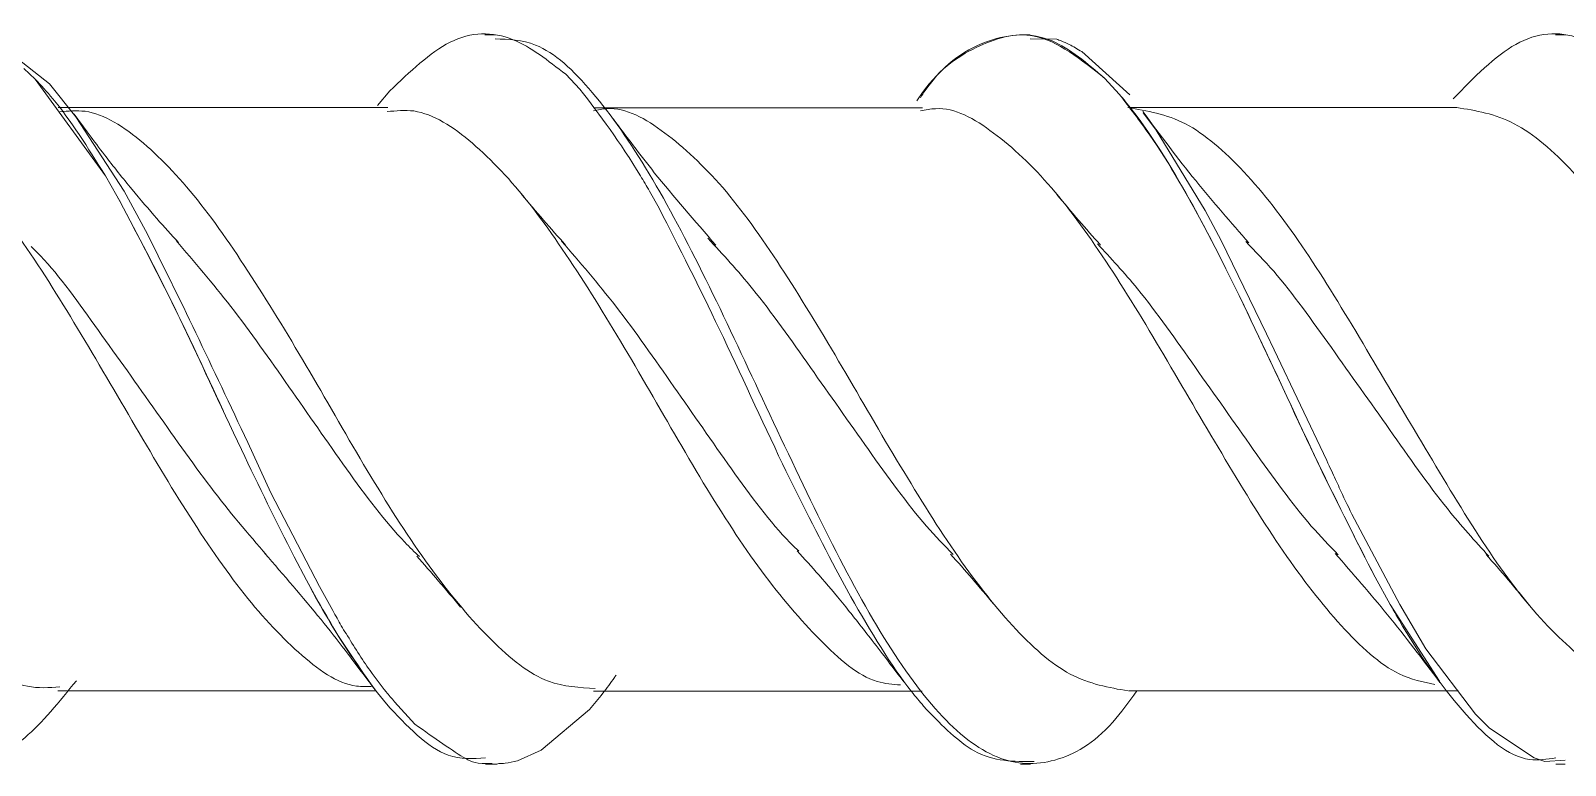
# Model space of a CAD drawing. Header units: inches. Extents: x -22 to 145, y -20 to 61.
# Drawn here: x 22.6851 to 22.871, y 5.9219 to 6.011 of the extents above; entities that cross this region are included whole.
import ezdxf

# ---------------------------------------------------------------- set-up
doc = ezdxf.new("R2010")
doc.units = ezdxf.units.IN
doc.header["$MEASUREMENT"] = 0
doc.layers.add('M-DET-THIN', color=9, linetype='Continuous')

# ---------------------------------------------------------------- blocks, each defined once
blk = doc.blocks.new('block 170')
at = {"lineweight": 0}
blk.add_open_spline([(4.48289, 4.99003), (4.48503, 4.98759), (4.48717, 4.98516), (4.48923, 4.9826), (4.49139, 4.97997), (4.49349, 4.97718), (4.49559, 4.97438)], degree=3, knots=[0, 0, 0, 0, 1, 1, 1, 2, 2, 2, 2], dxfattribs=at)
blk = doc.blocks.new('block 171')
at = {"lineweight": 0}
blk.add_open_spline([(4.35323, 4.99003), (4.35553, 4.9874), (4.3578, 4.98477), (4.36006, 4.982), (4.36201, 4.97958), (4.36392, 4.97704), (4.36582, 4.9745)], degree=3, knots=[0, 0, 0, 0, 1, 1, 1, 2, 2, 2, 2], dxfattribs=at)
blk = doc.blocks.new('block 175')
at = {"lineweight": 0}
blk.add_open_spline([(4.47243, 5.02769), (4.47027, 5.03015), (4.4681, 5.03262), (4.466, 5.03525), (4.46382, 5.03793), (4.4617, 5.04077), (4.4596, 5.04361)], degree=3, knots=[0, 0, 0, 0, 1, 1, 1, 2, 2, 2, 2], dxfattribs=at)
blk = doc.blocks.new('block 176')
at = {"lineweight": 0}
blk.add_open_spline([(4.34278, 5.02773), (4.34194, 5.02866), (4.34107, 5.02961), (4.34015, 5.03064), (4.3392, 5.03176), (4.33816, 5.03292), (4.33715, 5.03418), (4.33602, 5.03551), (4.33491, 5.03695), (4.3338, 5.03837), (4.33255, 5.04), (4.33136, 5.04166), (4.33014, 5.04328)], degree=3, knots=[0, 0, 0, 0, 1, 1, 1, 2, 2, 2, 3, 3, 3, 4, 4, 4, 4], dxfattribs=at)
blk = doc.blocks.new('block 178')
at = {"lineweight": 0}
blk.add_lwpolyline([(4.50963, 4.96449), (4.51075, 4.96449)], dxfattribs=at)
blk = doc.blocks.new('block 179')
at = {"lineweight": 0}
blk.add_lwpolyline([(4.37997, 4.96449), (4.38113, 4.96449)], dxfattribs=at)
blk = doc.blocks.new('block 184')
at = {"lineweight": 0}
blk.add_lwpolyline([(4.44594, 5.05293), (4.4448, 5.05293)], dxfattribs=at)
blk = doc.blocks.new('block 187')
at = {"lineweight": 0}
blk.add_lwpolyline([(4.44477, 4.96449), (4.44599, 4.96449)], dxfattribs=at)
blk = doc.blocks.new('block 192')
at = {"lineweight": 0}
blk.add_lwpolyline([(4.38113, 5.05293), (4.37987, 5.05293)], dxfattribs=at)
blk = doc.blocks.new('block 193')
at = {"lineweight": 0}
blk.add_lwpolyline([(4.51081, 5.05293), (4.50961, 5.05293)], dxfattribs=at)
blk = doc.blocks.new('block 196')
at = {"lineweight": 0}
blk.add_open_spline([(4.40788, 5.0274), (4.40533, 5.03036), (4.40275, 5.03331), (4.40042, 5.0362), (4.3987, 5.03837), (4.39708, 5.04052), (4.39546, 5.0427)], degree=3, knots=[0, 0, 0, 0, 1, 1, 1, 2, 2, 2, 2], dxfattribs=at)
blk = doc.blocks.new('block 201')
at = {"lineweight": 0}
blk.add_open_spline([(4.41773, 4.99033), (4.4186, 4.98938), (4.41946, 4.98845), (4.42039, 4.98738), (4.42134, 4.9863), (4.42237, 4.9851), (4.4234, 4.9838), (4.42454, 4.9824), (4.42568, 4.98093), (4.42681, 4.97948), (4.4281, 4.97781), (4.42936, 4.97613), (4.43064, 4.97448)], degree=3, knots=[0, 0, 0, 0, 1, 1, 1, 2, 2, 2, 3, 3, 3, 4, 4, 4, 4], dxfattribs=at)
blk = doc.blocks.new('block 208')
at = {"lineweight": 0}
blk.add_lwpolyline([(4.49758, 5.0441), (4.4777, 5.0441), (4.45785, 5.0441)], dxfattribs=at)
blk = doc.blocks.new('block 209')
at = {"lineweight": 0}
blk.add_lwpolyline([(4.36813, 5.0441), (4.34816, 5.0441), (4.32821, 5.0441)], dxfattribs=at)
blk = doc.blocks.new('block 214')
at = {"lineweight": 0}
blk.add_lwpolyline([(4.39304, 4.97334), (4.41295, 4.97334), (4.43286, 4.97334)], dxfattribs=at)
blk = doc.blocks.new('block 218')
at = {"lineweight": 0}
blk.add_open_spline([(4.37164, 4.98971), (4.37251, 4.98871), (4.3734, 4.98773), (4.37428, 4.98668), (4.37518, 4.98565), (4.37606, 4.98458), (4.37696, 4.98351)], degree=3, knots=[0, 0, 0, 0, 1, 1, 1, 2, 2, 2, 2], dxfattribs=at)
blk = doc.blocks.new('block 219')
at = {"lineweight": 0}
blk.add_open_spline([(4.50118, 4.98991), (4.50208, 4.98889), (4.50296, 4.98789), (4.50385, 4.98685), (4.50472, 4.98582), (4.50562, 4.98474), (4.50649, 4.98367)], degree=3, knots=[0, 0, 0, 0, 1, 1, 1, 2, 2, 2, 2], dxfattribs=at)
blk = doc.blocks.new('block 223')
at = {"lineweight": 0}
blk.add_open_spline([(4.38966, 5.02743), (4.38878, 5.02843), (4.38789, 5.02941), (4.38699, 5.03045), (4.3861, 5.03148), (4.3852, 5.03256), (4.38432, 5.0336)], degree=3, knots=[0, 0, 0, 0, 1, 1, 1, 2, 2, 2, 2], dxfattribs=at)
blk = doc.blocks.new('block 227')
at = {"lineweight": 0}
blk.add_lwpolyline([(4.4579, 4.97336), (4.47787, 4.97336), (4.49783, 4.97336)], dxfattribs=at)
blk = doc.blocks.new('block 228')
at = {"lineweight": 0}
blk.add_lwpolyline([(4.32818, 4.97336), (4.34807, 4.97336), (4.3667, 4.97336)], dxfattribs=at)
blk = doc.blocks.new('block 233')
at = {"lineweight": 0}
blk.add_lwpolyline([(4.43289, 5.04406), (4.39304, 5.04406)], dxfattribs=at)
blk = doc.blocks.new('block 237')
at = {"lineweight": 0}
blk.add_open_spline([(4.45446, 5.02743), (4.45359, 5.02843), (4.45269, 5.02941), (4.45183, 5.03041), (4.45093, 5.03146), (4.45006, 5.0325), (4.44919, 5.03357)], degree=3, knots=[0, 0, 0, 0, 1, 1, 1, 2, 2, 2, 2], dxfattribs=at)
blk = doc.blocks.new('block 240')
at = {"lineweight": 0}
blk.add_open_spline([(4.43631, 4.98994), (4.43718, 4.98896), (4.43806, 4.98799), (4.43891, 4.98698), (4.4398, 4.98598), (4.44068, 4.98493), (4.44153, 4.98386)], degree=3, knots=[0, 0, 0, 0, 1, 1, 1, 2, 2, 2, 2], dxfattribs=at)
blk = doc.blocks.new('block 548')
at = {"lineweight": 0}
blk.add_open_spline([(4.33532, 5.03341), (4.33746, 5.02934), (4.3396, 5.02531), (4.34175, 5.02096), (4.34389, 5.01665), (4.34603, 5.01199), (4.34817, 5.00738)], degree=3, knots=[0, 0, 0, 0, 1, 1, 1, 2, 2, 2, 2], dxfattribs=at)
blk = doc.blocks.new('block 549')
at = {"lineweight": 0}
blk.add_open_spline([(4.35677, 4.98961), (4.35464, 4.9939), (4.35251, 4.99816), (4.3504, 5.00263), (4.34782, 5.00803), (4.34527, 5.01372), (4.34271, 5.01902), (4.34023, 5.02405), (4.33778, 5.02873), (4.33532, 5.03341)], degree=3, knots=[0, 0, 0, 0, 1, 1, 1, 2, 2, 2, 3, 3, 3, 3], dxfattribs=at)
blk = doc.blocks.new('block 559')
at = {"lineweight": 0}
blk.add_lwpolyline([(4.32406, 5.04885), (4.32542, 5.04754)], dxfattribs=at)
blk = doc.blocks.new('block 560')
at = {"lineweight": 0}
blk.add_lwpolyline([(4.32542, 5.04754), (4.33393, 5.03581)], dxfattribs=at)
blk = doc.blocks.new('block 561')
at = {"lineweight": 0}
blk.add_lwpolyline([(4.33393, 5.03581), (4.33532, 5.03341)], dxfattribs=at)
blk = doc.blocks.new('block 562')
at = {"lineweight": 0}
blk.add_lwpolyline([(4.35677, 4.98961), (4.35827, 4.98679)], dxfattribs=at)
blk = doc.blocks.new('block 563')
at = {"lineweight": 0}
blk.add_open_spline([(4.35827, 4.98679), (4.35958, 4.98442), (4.3609, 4.98205), (4.36221, 4.97993), (4.36376, 4.97743), (4.36532, 4.97525), (4.36688, 4.97311)], degree=3, knots=[0, 0, 0, 0, 1, 1, 1, 2, 2, 2, 2], dxfattribs=at)
blk = doc.blocks.new('block 564')
at = {"lineweight": 0}
blk.add_lwpolyline([(4.36688, 4.97311), (4.36796, 4.97178)], dxfattribs=at)
blk = doc.blocks.new('block 565')
at = {"lineweight": 0}
blk.add_open_spline([(4.43221, 5.04491), (4.43227, 5.04497), (4.43232, 5.04507), (4.43239, 5.04517), (4.43474, 5.04871), (4.43707, 5.05024), (4.4394, 5.05137), (4.44175, 5.05248), (4.44407, 5.05323), (4.44643, 5.05276), (4.44928, 5.05222), (4.45212, 5.04994), (4.45499, 5.04764)], degree=3, knots=[0, 0, 0, 0, 1, 1, 1, 2, 2, 2, 3, 3, 3, 4, 4, 4, 4], dxfattribs=at)
blk = doc.blocks.new('block 566')
at = {"lineweight": 0}
blk.add_lwpolyline([(4.45499, 5.04764), (4.45674, 5.04573)], dxfattribs=at)
blk = doc.blocks.new('block 567')
at = {"lineweight": 0}
blk.add_open_spline([(4.45674, 5.04573), (4.45797, 5.04412), (4.4592, 5.04254), (4.46045, 5.04075), (4.46279, 5.03737), (4.46515, 5.03327), (4.46748, 5.02883), (4.46981, 5.02434), (4.47216, 5.01951), (4.47449, 5.01453), (4.4767, 5.00982), (4.47891, 5.00501), (4.4811, 5.00044), (4.48332, 4.99585), (4.48552, 4.9915), (4.48774, 4.98715)], degree=3, knots=[0, 0, 0, 0, 1, 1, 1, 2, 2, 2, 3, 3, 3, 4, 4, 4, 5, 5, 5, 5], dxfattribs=at)
blk = doc.blocks.new('block 568')
at = {"lineweight": 0}
blk.add_lwpolyline([(4.48774, 4.98715), (4.48956, 4.98384)], dxfattribs=at)
blk = doc.blocks.new('block 569')
at = {"lineweight": 0}
blk.add_lwpolyline([(4.48956, 4.98384), (4.49555, 4.97454)], dxfattribs=at)
blk = doc.blocks.new('block 577')
at = {"lineweight": 0}
blk.add_open_spline([(4.32493, 5.02724), (4.32517, 5.02701), (4.32539, 5.02678), (4.32563, 5.02655), (4.32797, 5.02421), (4.3303, 5.02096), (4.33263, 5.01768), (4.33496, 5.01441), (4.33732, 5.01115), (4.33967, 5.0078), (4.34202, 5.00449), (4.34435, 5.00112), (4.34668, 4.99806), (4.34893, 4.99511), (4.3512, 4.99243), (4.35346, 4.9898)], degree=3, knots=[0, 0, 0, 0, 1, 1, 1, 2, 2, 2, 3, 3, 3, 4, 4, 4, 5, 5, 5, 5], dxfattribs=at)
blk = doc.blocks.new('block 578')
at = {"lineweight": 0}
blk.add_open_spline([(4.4541, 5.02759), (4.45573, 5.02584), (4.45733, 5.02408), (4.45896, 5.0221), (4.46129, 5.01924), (4.46363, 5.01593), (4.46596, 5.01258), (4.46831, 5.00927), (4.47065, 5.00596), (4.47298, 5.00263), (4.47534, 4.99933), (4.47768, 4.99604), (4.48001, 4.99334), (4.4811, 4.99211), (4.48219, 4.99098), (4.48328, 4.98987)], degree=3, knots=[0, 0, 0, 0, 1, 1, 1, 2, 2, 2, 3, 3, 3, 4, 4, 4, 5, 5, 5, 5], dxfattribs=at)
blk = doc.blocks.new('block 582')
at = {"lineweight": 0}
blk.add_open_spline([(4.48774, 4.98715), (4.4856, 4.9913), (4.48348, 4.99549), (4.48134, 4.99991), (4.47879, 5.00521), (4.47624, 5.01085), (4.47366, 5.01628), (4.4711, 5.0217), (4.46855, 5.02691), (4.46599, 5.03162), (4.46341, 5.03633), (4.46085, 5.04052), (4.4583, 5.0438), (4.45778, 5.04449), (4.45725, 5.0451), (4.45674, 5.04573)], degree=3, knots=[0, 0, 0, 0, 1, 1, 1, 2, 2, 2, 3, 3, 3, 4, 4, 4, 5, 5, 5, 5], dxfattribs=at)
blk = doc.blocks.new('block 599')
at = {"lineweight": 0}
blk.add_lwpolyline([(4.5083, 4.96482), (4.51075, 4.96498)], dxfattribs=at)
blk = doc.blocks.new('block 600')
at = {"lineweight": 0}
blk.add_lwpolyline([(4.507, 4.96524), (4.5083, 4.96482)], dxfattribs=at)
blk = doc.blocks.new('block 601')
at = {"lineweight": 0}
blk.add_lwpolyline([(4.50159, 4.96885), (4.507, 4.96524)], dxfattribs=at)
blk = doc.blocks.new('block 602')
at = {"lineweight": 0}
blk.add_lwpolyline([(4.49989, 4.97054), (4.50159, 4.96885)], dxfattribs=at)
blk = doc.blocks.new('block 603')
at = {"lineweight": 0}
blk.add_lwpolyline([(4.4939, 4.97846), (4.49989, 4.97054)], dxfattribs=at)
blk = doc.blocks.new('block 604')
at = {"lineweight": 0}
blk.add_lwpolyline([(4.49075, 4.98384), (4.4939, 4.97846)], dxfattribs=at)
blk = doc.blocks.new('block 605')
at = {"lineweight": 0}
blk.add_lwpolyline([(4.48492, 4.99478), (4.49075, 4.98384)], dxfattribs=at)
blk = doc.blocks.new('block 606')
at = {"lineweight": 0}
blk.add_open_spline([(4.48188, 5.00128), (4.48207, 5.00086), (4.48226, 5.00046), (4.48244, 5.00007), (4.48276, 4.99935), (4.48309, 4.99867), (4.4834, 4.998), (4.48389, 4.99692), (4.48442, 4.99585), (4.48492, 4.99478)], degree=3, knots=[0, 0, 0, 0, 1, 1, 1, 2, 2, 2, 3, 3, 3, 3], dxfattribs=at)
blk = doc.blocks.new('block 607')
at = {"lineweight": 0}
blk.add_lwpolyline([(4.47551, 5.01472), (4.48188, 5.00128)], dxfattribs=at)
blk = doc.blocks.new('block 608')
at = {"lineweight": 0}
blk.add_lwpolyline([(4.47459, 5.01667), (4.47551, 5.01472)], dxfattribs=at)
blk = doc.blocks.new('block 609')
at = {"lineweight": 0}
blk.add_lwpolyline([(4.46908, 5.02798), (4.47459, 5.01667)], dxfattribs=at)
blk = doc.blocks.new('block 610')
at = {"lineweight": 0}
blk.add_lwpolyline([(4.46715, 5.03162), (4.46908, 5.02798)], dxfattribs=at)
blk = doc.blocks.new('block 611')
at = {"lineweight": 0}
blk.add_lwpolyline([(4.46121, 5.04137), (4.46715, 5.03162)], dxfattribs=at)
blk = doc.blocks.new('block 612')
at = {"lineweight": 0}
blk.add_lwpolyline([(4.45964, 5.04347), (4.46121, 5.04137)], dxfattribs=at)
blk = doc.blocks.new('block 613')
at = {"lineweight": 0}
blk.add_lwpolyline([(4.45219, 5.05088), (4.45802, 5.04562)], dxfattribs=at)
blk = doc.blocks.new('block 614')
at = {"lineweight": 0}
blk.add_open_spline([(4.44919, 5.05239), (4.44936, 5.05232), (4.44952, 5.05225), (4.44971, 5.05218), (4.45004, 5.05206), (4.45036, 5.05192), (4.45069, 5.05176), (4.45117, 5.0515), (4.45169, 5.05118), (4.45219, 5.05088)], degree=3, knots=[0, 0, 0, 0, 1, 1, 1, 2, 2, 2, 3, 3, 3, 3], dxfattribs=at)
blk = doc.blocks.new('block 615')
at = {"lineweight": 0}
blk.add_lwpolyline([(4.44594, 5.05241), (4.44919, 5.05239)], dxfattribs=at)
blk = doc.blocks.new('block 616')
at = {"lineweight": 0}
blk.add_open_spline([(4.39258, 4.9711), (4.39312, 4.97175), (4.39367, 4.97236), (4.39418, 4.97308), (4.39466, 4.97366), (4.39513, 4.97431), (4.39559, 4.97499), (4.39566, 4.97509), (4.3957, 4.97516), (4.39578, 4.97525)], degree=3, knots=[0, 0, 0, 0, 1, 1, 1, 2, 2, 2, 3, 3, 3, 3], dxfattribs=at)
blk = doc.blocks.new('block 617')
at = {"lineweight": 0}
blk.add_lwpolyline([(4.38671, 4.96616), (4.39258, 4.9711)], dxfattribs=at)
blk = doc.blocks.new('block 618')
at = {"lineweight": 0}
blk.add_lwpolyline([(4.38383, 4.96489), (4.38671, 4.96616)], dxfattribs=at)
blk = doc.blocks.new('block 619')
at = {"lineweight": 0}
blk.add_open_spline([(4.37141, 4.96934), (4.37376, 4.96765), (4.37609, 4.966), (4.37757, 4.96515), (4.37831, 4.96472), (4.37885, 4.96454), (4.38073, 4.96454), (4.38088, 4.96449), (4.38092, 4.96449), (4.38094, 4.96449), (4.38101, 4.96449), (4.38109, 4.96449), (4.38116, 4.96449), (4.38128, 4.96449), (4.38142, 4.96449), (4.38157, 4.96454), (4.38181, 4.96454), (4.38208, 4.96456), (4.38234, 4.9646), (4.38284, 4.96466), (4.38333, 4.96477), (4.38383, 4.96489)], degree=3, knots=[0, 0, 0, 0, 1, 1, 1, 2, 2, 2, 3, 3, 3, 4, 4, 4, 5, 5, 5, 6, 6, 6, 7, 7, 7, 7], dxfattribs=at)
blk = doc.blocks.new('block 620')
at = {"lineweight": 0}
blk.add_lwpolyline([(4.36893, 4.97204), (4.37141, 4.96934)], dxfattribs=at)
blk = doc.blocks.new('block 621')
at = {"lineweight": 0}
blk.add_open_spline([(4.36307, 4.98032), (4.36404, 4.97876), (4.36499, 4.97723), (4.36598, 4.97583), (4.36663, 4.97492), (4.36729, 4.97406), (4.36792, 4.97324), (4.36828, 4.97285), (4.3686, 4.97246), (4.36893, 4.97204)], degree=3, knots=[0, 0, 0, 0, 1, 1, 1, 2, 2, 2, 3, 3, 3, 3], dxfattribs=at)
blk = doc.blocks.new('block 622')
at = {"lineweight": 0}
blk.add_open_spline([(4.35987, 4.98603), (4.3604, 4.98507), (4.36092, 4.98405), (4.36147, 4.98312), (4.36181, 4.98247), (4.36217, 4.98184), (4.3625, 4.98126), (4.36269, 4.98093), (4.36288, 4.98061), (4.36307, 4.98032)], degree=3, knots=[0, 0, 0, 0, 1, 1, 1, 2, 2, 2, 3, 3, 3, 3], dxfattribs=at)
blk = doc.blocks.new('block 623')
at = {"lineweight": 0}
blk.add_lwpolyline([(4.35398, 4.99737), (4.35987, 4.98603)], dxfattribs=at)
blk = doc.blocks.new('block 624')
at = {"lineweight": 0}
blk.add_lwpolyline([(4.35117, 5.00349), (4.35398, 4.99737)], dxfattribs=at)
blk = doc.blocks.new('block 625')
at = {"lineweight": 0}
blk.add_open_spline([(4.33879, 5.02918), (4.34082, 5.0251), (4.34286, 5.021), (4.34489, 5.01677), (4.34695, 5.01245), (4.34906, 5.00796), (4.35117, 5.00349)], degree=3, knots=[0, 0, 0, 0, 1, 1, 1, 2, 2, 2, 2], dxfattribs=at)
blk = doc.blocks.new('block 626')
at = {"lineweight": 0}
blk.add_lwpolyline([(4.33618, 5.03395), (4.33879, 5.02918)], dxfattribs=at)
blk = doc.blocks.new('block 627')
at = {"lineweight": 0}
blk.add_lwpolyline([(4.33035, 5.04299), (4.33618, 5.03395)], dxfattribs=at)
blk = doc.blocks.new('block 628')
at = {"lineweight": 0}
blk.add_lwpolyline([(4.32715, 5.04699), (4.33035, 5.04299)], dxfattribs=at)
blk = doc.blocks.new('block 629')
at = {"lineweight": 0}
blk.add_lwpolyline([(4.32124, 5.05163), (4.32715, 5.04699)], dxfattribs=at)
blk = doc.blocks.new('block 659')
at = {"lineweight": 0}
blk.add_open_spline([(4.34248, 5.02798), (4.34469, 5.02538), (4.3469, 5.02282), (4.34912, 5.01996), (4.35148, 5.01693), (4.35383, 5.01359), (4.35615, 5.01024), (4.3585, 5.00689), (4.36079, 5.00358), (4.36312, 5.0003), (4.36545, 4.99705), (4.36784, 4.99383), (4.37019, 4.9914), (4.37077, 4.99078), (4.37137, 4.9902), (4.37196, 4.98964)], degree=3, knots=[0, 0, 0, 0, 1, 1, 1, 2, 2, 2, 3, 3, 3, 4, 4, 4, 5, 5, 5, 5], dxfattribs=at)
blk = doc.blocks.new('block 660')
at = {"lineweight": 0}
blk.add_open_spline([(4.47208, 5.02785), (4.4732, 5.02668), (4.47433, 5.02554), (4.47545, 5.02424), (4.47779, 5.02154), (4.48009, 5.01827), (4.48244, 5.01499), (4.48478, 5.01167), (4.48714, 5.00836), (4.4895, 5.00505), (4.49184, 5.0017), (4.49417, 4.99835), (4.49649, 4.99546), (4.49816, 4.99338), (4.49984, 4.99153), (4.50152, 4.98968)], degree=3, knots=[0, 0, 0, 0, 1, 1, 1, 2, 2, 2, 3, 3, 3, 4, 4, 4, 5, 5, 5, 5], dxfattribs=at)
blk = doc.blocks.new('block 665')
at = {"lineweight": 0}
blk.add_open_spline([(4.50963, 4.96524), (4.50855, 4.96509), (4.5075, 4.96489), (4.50643, 4.96505), (4.50385, 4.9654), (4.50131, 4.96765), (4.49876, 4.97052), (4.49618, 4.97341), (4.49361, 4.97695), (4.49106, 4.98123), (4.49056, 4.98211), (4.49005, 4.98295), (4.48956, 4.98384)], degree=3, knots=[0, 0, 0, 0, 1, 1, 1, 2, 2, 2, 3, 3, 3, 4, 4, 4, 4], dxfattribs=at)
blk = doc.blocks.new('block 666')
at = {"lineweight": 0}
blk.add_open_spline([(4.45499, 5.04764), (4.45286, 5.04946), (4.45073, 5.05127), (4.4486, 5.05218), (4.44603, 5.05325), (4.44348, 5.05304), (4.44092, 5.05215), (4.43834, 5.05127), (4.43578, 5.04975), (4.43322, 5.04615), (4.43304, 5.04589), (4.43284, 5.04559), (4.43265, 5.04529)], degree=3, knots=[0, 0, 0, 0, 1, 1, 1, 2, 2, 2, 3, 3, 3, 4, 4, 4, 4], dxfattribs=at)
blk = doc.blocks.new('block 667')
at = {"lineweight": 0}
blk.add_open_spline([(4.37997, 4.96524), (4.37846, 4.96515), (4.37696, 4.96502), (4.37544, 4.96557), (4.37294, 4.96647), (4.37045, 4.96911), (4.36796, 4.97178)], degree=3, knots=[0, 0, 0, 0, 1, 1, 1, 2, 2, 2, 2], dxfattribs=at)
blk = doc.blocks.new('block 668')
at = {"lineweight": 0}
blk.add_open_spline([(4.36688, 4.97311), (4.36475, 4.9761), (4.36262, 4.97912), (4.36049, 4.98276), (4.35974, 4.98405), (4.35901, 4.98542), (4.35827, 4.98679)], degree=3, knots=[0, 0, 0, 0, 1, 1, 1, 2, 2, 2, 2], dxfattribs=at)
blk = doc.blocks.new('block 669')
at = {"lineweight": 0}
blk.add_open_spline([(4.33393, 5.03581), (4.3318, 5.03923), (4.32967, 5.04261), (4.32756, 5.04517), (4.32683, 5.04601), (4.32613, 5.0468), (4.32542, 5.04754)], degree=3, knots=[0, 0, 0, 0, 1, 1, 1, 2, 2, 2, 2], dxfattribs=at)
blk = doc.blocks.new('block 676')
at = {"lineweight": 0}
blk.add_open_spline([(4.25148, 5.05239), (4.25225, 5.05251), (4.25304, 5.05267), (4.25383, 5.05264), (4.25617, 5.05255), (4.25852, 5.05076), (4.26088, 5.04841), (4.26329, 5.04601), (4.26568, 5.04303), (4.26808, 5.03935), (4.27054, 5.03562), (4.27298, 5.03117), (4.27542, 5.02636), (4.27792, 5.02145), (4.28041, 5.01618), (4.28289, 5.01085), (4.28521, 5.00589), (4.28752, 5.00088), (4.28985, 4.99614), (4.29213, 4.99143), (4.29444, 4.98696), (4.29672, 4.98298), (4.29901, 4.97899), (4.3013, 4.97548), (4.30359, 4.97266), (4.30588, 4.9698), (4.30816, 4.96761), (4.31047, 4.96628), (4.31275, 4.96493), (4.31504, 4.96437), (4.31733, 4.96456), (4.31962, 4.96479), (4.32192, 4.96577), (4.32419, 4.96772), (4.32627, 4.96947), (4.32833, 4.97204), (4.33041, 4.9746)], degree=3, knots=[0, 0, 0, 0, 1, 1, 1, 2, 2, 2, 3, 3, 3, 4, 4, 4, 5, 5, 5, 6, 6, 6, 7, 7, 7, 8, 8, 8, 9, 9, 9, 10, 10, 10, 11, 11, 11, 12, 12, 12, 12], dxfattribs=at)
blk = doc.blocks.new('block 677')
at = {"lineweight": 0}
blk.add_open_spline([(4.38113, 5.05241), (4.38276, 5.05239), (4.3844, 5.05234), (4.38604, 5.05167), (4.38834, 5.05076), (4.39063, 5.04864), (4.39291, 5.04592), (4.39521, 5.04322), (4.39749, 5.03991), (4.3998, 5.03607), (4.40208, 5.03224), (4.40437, 5.02789), (4.40666, 5.02324), (4.40895, 5.0186), (4.41124, 5.01369), (4.41352, 5.00878), (4.41591, 5.00368), (4.4183, 4.99858), (4.42068, 4.99378), (4.42304, 4.98899), (4.42542, 4.98451), (4.42779, 4.98058), (4.43017, 4.97669), (4.43251, 4.97334), (4.43487, 4.97073), (4.43723, 4.96817), (4.43959, 4.96633), (4.44194, 4.96535), (4.44428, 4.9644), (4.44662, 4.96433), (4.44895, 4.96498), (4.4513, 4.96561), (4.45362, 4.96694), (4.45595, 4.96957), (4.45693, 4.97068), (4.4579, 4.97204), (4.45888, 4.97336)], degree=3, knots=[0, 0, 0, 0, 1, 1, 1, 2, 2, 2, 3, 3, 3, 4, 4, 4, 5, 5, 5, 6, 6, 6, 7, 7, 7, 8, 8, 8, 9, 9, 9, 10, 10, 10, 11, 11, 11, 12, 12, 12, 12], dxfattribs=at)
blk = doc.blocks.new('block 684')
at = {"lineweight": 0}
blk.add_open_spline([(4.49721, 5.04517), (4.49972, 5.04776), (4.50224, 5.05034), (4.5048, 5.05176), (4.50735, 5.0532), (4.50996, 5.05342), (4.51254, 5.05248), (4.51528, 5.05148), (4.51796, 5.04913), (4.52066, 5.0468)], degree=3, knots=[0, 0, 0, 0, 1, 1, 1, 2, 2, 2, 3, 3, 3, 3], dxfattribs=at)
blk = doc.blocks.new('block 685')
at = {"lineweight": 0}
blk.add_open_spline([(4.43345, 4.97106), (4.43535, 4.96911), (4.43723, 4.96717), (4.43918, 4.96609), (4.44154, 4.96477), (4.44399, 4.96479), (4.44643, 4.96482)], degree=3, knots=[0, 0, 0, 0, 1, 1, 1, 2, 2, 2, 2], dxfattribs=at)
blk = doc.blocks.new('block 686')
at = {"lineweight": 0}
blk.add_lwpolyline([(4.43303, 4.97152), (4.43345, 4.97106)], dxfattribs=at)
blk = doc.blocks.new('block 687')
at = {"lineweight": 0}
blk.add_open_spline([(4.42421, 4.98477), (4.42665, 4.98058), (4.42911, 4.97639), (4.43158, 4.97327), (4.43206, 4.97266), (4.43255, 4.9721), (4.43303, 4.97152)], degree=3, knots=[0, 0, 0, 0, 1, 1, 1, 2, 2, 2, 2], dxfattribs=at)
blk = doc.blocks.new('block 688')
at = {"lineweight": 0}
blk.add_lwpolyline([(4.42242, 4.98812), (4.42421, 4.98477)], dxfattribs=at)
blk = doc.blocks.new('block 689')
at = {"lineweight": 0}
blk.add_open_spline([(4.401, 5.03188), (4.40345, 5.0271), (4.40586, 5.02233), (4.40831, 5.0172), (4.41085, 5.0119), (4.4134, 5.00622), (4.41596, 5.00088), (4.41811, 4.99646), (4.42025, 4.99227), (4.42242, 4.98812)], degree=3, knots=[0, 0, 0, 0, 1, 1, 1, 2, 2, 2, 3, 3, 3, 3], dxfattribs=at)
blk = doc.blocks.new('block 690')
at = {"lineweight": 0}
blk.add_lwpolyline([(4.39985, 5.03395), (4.401, 5.03188)], dxfattribs=at)
blk = doc.blocks.new('block 691')
at = {"lineweight": 0}
blk.add_open_spline([(4.39139, 5.04634), (4.39383, 5.04315), (4.39627, 5.03993), (4.39874, 5.03581), (4.39912, 5.03523), (4.39947, 5.03458), (4.39985, 5.03395)], degree=3, knots=[0, 0, 0, 0, 1, 1, 1, 2, 2, 2, 2], dxfattribs=at)
blk = doc.blocks.new('block 692')
at = {"lineweight": 0}
blk.add_lwpolyline([(4.38968, 5.04813), (4.39139, 5.04634)], dxfattribs=at)
blk = doc.blocks.new('block 693')
at = {"lineweight": 0}
blk.add_open_spline([(4.36837, 5.04611), (4.3708, 5.04845), (4.37324, 5.05078), (4.37568, 5.05202), (4.37822, 5.05329), (4.38077, 5.05335), (4.38333, 5.05232), (4.38545, 5.05144), (4.38756, 5.04978), (4.38968, 5.04813)], degree=3, knots=[0, 0, 0, 0, 1, 1, 1, 2, 2, 2, 3, 3, 3, 3], dxfattribs=at)
blk = doc.blocks.new('block 694')
at = {"lineweight": 0}
blk.add_lwpolyline([(4.36688, 5.04433), (4.36837, 5.04611)], dxfattribs=at)
blk = doc.blocks.new('block 712')
at = {"lineweight": 0}
blk.add_open_spline([(4.40692, 5.02824), (4.40872, 5.02629), (4.41053, 5.02434), (4.41233, 5.0221), (4.41465, 5.01924), (4.417, 5.01593), (4.41933, 5.01258), (4.42166, 5.00927), (4.42401, 5.00596), (4.42635, 5.00263), (4.42869, 4.99933), (4.43105, 4.99604), (4.43338, 4.99334), (4.43445, 4.99211), (4.43555, 4.99101), (4.43661, 4.98991)], degree=3, knots=[0, 0, 0, 0, 1, 1, 1, 2, 2, 2, 3, 3, 3, 4, 4, 4, 5, 5, 5, 5], dxfattribs=at)
blk = doc.blocks.new('block 717')
at = {"lineweight": 0}
blk.add_open_spline([(4.38919, 5.02789), (4.39139, 5.02535), (4.39356, 5.02282), (4.39575, 5.02), (4.39811, 5.01693), (4.40047, 5.01359), (4.40279, 5.01024), (4.40514, 5.00689), (4.40742, 5.00358), (4.40975, 5.0003), (4.4121, 4.99702), (4.41447, 4.99378), (4.41683, 4.99136), (4.41718, 4.99101), (4.41754, 4.99066), (4.41792, 4.99033)], degree=3, knots=[0, 0, 0, 0, 1, 1, 1, 2, 2, 2, 3, 3, 3, 4, 4, 4, 5, 5, 5, 5], dxfattribs=at)
blk = doc.blocks.new('block 734')
at = {"lineweight": 0}
blk.add_open_spline([(4.36806, 5.04361), (4.36914, 5.0437), (4.3702, 5.0438), (4.37129, 5.04368), (4.37363, 5.04331), (4.37602, 5.04179), (4.37838, 5.03977), (4.38071, 5.03776), (4.38303, 5.03532), (4.38534, 5.03237), (4.38764, 5.02941), (4.39, 5.02594), (4.39236, 5.02223), (4.3947, 5.01849), (4.39708, 5.01457), (4.39939, 5.01053), (4.40172, 5.00654), (4.40403, 5.00247), (4.40635, 4.99861), (4.40869, 4.99474), (4.41105, 4.99111), (4.41341, 4.98792), (4.41579, 4.9847), (4.41813, 4.98195), (4.42047, 4.97958), (4.42279, 4.9772), (4.42508, 4.97522), (4.42741, 4.9745), (4.42836, 4.97425), (4.42931, 4.97415), (4.43025, 4.97408)], degree=3, knots=[0, 0, 0, 0, 1, 1, 1, 2, 2, 2, 3, 3, 3, 4, 4, 4, 5, 5, 5, 6, 6, 6, 7, 7, 7, 8, 8, 8, 9, 9, 9, 10, 10, 10, 10], dxfattribs=at)
blk = doc.blocks.new('block 735')
at = {"lineweight": 0}
blk.add_open_spline([(4.49762, 5.0441), (4.49995, 5.04373), (4.50225, 5.04335), (4.50459, 5.04214), (4.50693, 5.04091), (4.50931, 5.03884), (4.51167, 5.0363), (4.51403, 5.03376), (4.51636, 5.03074), (4.51869, 5.02733), (4.52101, 5.02392), (4.52333, 5.02016), (4.52566, 5.01623), (4.528, 5.01232), (4.53038, 5.00826), (4.53274, 5.0043), (4.53508, 5.00033), (4.53741, 4.99644), (4.53973, 4.99283), (4.54204, 4.98922), (4.54436, 4.98587), (4.54672, 4.98314), (4.54908, 4.98044), (4.55146, 4.97834), (4.55378, 4.97648), (4.55613, 4.97467), (4.55839, 4.97311), (4.56074, 4.97343)], degree=3, knots=[0, 0, 0, 0, 1, 1, 1, 2, 2, 2, 3, 3, 3, 4, 4, 4, 5, 5, 5, 6, 6, 6, 7, 7, 7, 8, 8, 8, 9, 9, 9, 9], dxfattribs=at)
blk = doc.blocks.new('block 739')
at = {"lineweight": 0}
blk.add_open_spline([(4.3284, 5.04357), (4.32942, 5.04368), (4.33043, 5.04377), (4.33146, 5.04364), (4.3338, 5.04331), (4.33618, 5.04179), (4.33853, 5.03977), (4.34088, 5.03776), (4.34318, 5.03532), (4.3455, 5.03234), (4.34782, 5.02938), (4.35015, 5.02594), (4.35251, 5.02219), (4.35487, 5.01849), (4.35723, 5.01457), (4.35957, 5.01053), (4.36189, 5.00654), (4.36418, 5.00247), (4.36651, 4.99865), (4.36886, 4.99478), (4.37123, 4.99113), (4.37359, 4.98792), (4.37595, 4.9847), (4.3783, 4.98191), (4.38065, 4.97958), (4.38295, 4.97727), (4.38526, 4.97541), (4.38759, 4.97454), (4.38948, 4.97385), (4.39137, 4.97376), (4.39327, 4.97366)], degree=3, knots=[0, 0, 0, 0, 1, 1, 1, 2, 2, 2, 3, 3, 3, 4, 4, 4, 5, 5, 5, 6, 6, 6, 7, 7, 7, 8, 8, 8, 9, 9, 9, 10, 10, 10, 10], dxfattribs=at)
blk = doc.blocks.new('block 740')
at = {"lineweight": 0}
blk.add_open_spline([(4.45779, 5.0441), (4.4601, 5.0437), (4.46243, 5.04331), (4.46477, 5.04212), (4.4671, 5.04088), (4.46947, 5.03884), (4.47183, 5.0363), (4.47421, 5.03376), (4.47654, 5.03074), (4.47887, 5.02733), (4.48118, 5.02392), (4.48348, 5.02016), (4.48583, 5.01623), (4.48818, 5.01229), (4.49056, 5.00826), (4.49292, 5.0043), (4.49526, 5.00033), (4.49758, 4.99644), (4.49988, 4.99283), (4.5022, 4.98922), (4.50453, 4.98591), (4.50689, 4.98318), (4.50924, 4.98044), (4.51161, 4.97827), (4.51395, 4.97648), (4.51628, 4.97473), (4.51858, 4.97341), (4.5209, 4.97346), (4.52156, 4.9735), (4.52222, 4.97362), (4.52287, 4.97376)], degree=3, knots=[0, 0, 0, 0, 1, 1, 1, 2, 2, 2, 3, 3, 3, 4, 4, 4, 5, 5, 5, 6, 6, 6, 7, 7, 7, 8, 8, 8, 9, 9, 9, 10, 10, 10, 10], dxfattribs=at)
blk = doc.blocks.new('block 745')
at = {"lineweight": 0}
blk.add_open_spline([(4.26358, 5.04364), (4.26517, 5.04357), (4.26677, 5.04354), (4.26835, 5.04305), (4.2707, 5.04231), (4.27303, 5.04052), (4.27537, 5.03828), (4.27771, 5.036), (4.28006, 5.03327), (4.28239, 5.03009), (4.28473, 5.02694), (4.28707, 5.02331), (4.28942, 5.01951), (4.29175, 5.01567), (4.29408, 5.01164), (4.29642, 5.00764), (4.29876, 5.00365), (4.30111, 4.99965), (4.30344, 4.99592), (4.30578, 4.99218), (4.30812, 4.98866), (4.31047, 4.98565), (4.3128, 4.98263), (4.31513, 4.98009), (4.31748, 4.97804), (4.31983, 4.97597), (4.32216, 4.97438), (4.32449, 4.97392), (4.32579, 4.97366), (4.32711, 4.97376), (4.32841, 4.97385)], degree=3, knots=[0, 0, 0, 0, 1, 1, 1, 2, 2, 2, 3, 3, 3, 4, 4, 4, 5, 5, 5, 6, 6, 6, 7, 7, 7, 8, 8, 8, 9, 9, 9, 10, 10, 10, 10], dxfattribs=at)
blk = doc.blocks.new('block 746')
at = {"lineweight": 0}
blk.add_open_spline([(4.39304, 5.0437), (4.3936, 5.04384), (4.39413, 5.04394), (4.39467, 5.04396), (4.397, 5.0441), (4.39935, 5.04277), (4.4017, 5.04101), (4.40403, 5.03926), (4.40636, 5.03707), (4.40871, 5.03439), (4.41104, 5.03165), (4.41339, 5.02838), (4.41572, 5.0248), (4.41805, 5.02123), (4.4204, 5.01732), (4.42275, 5.01336), (4.42508, 5.0094), (4.42741, 5.00533), (4.42976, 5.0014), (4.4321, 4.99751), (4.43444, 4.99371), (4.43677, 4.99029), (4.43912, 4.98689), (4.44145, 4.98384), (4.4438, 4.9813), (4.44613, 4.97874), (4.44846, 4.97665), (4.45081, 4.97541), (4.45316, 4.97418), (4.45549, 4.97376), (4.45782, 4.97336)], degree=3, knots=[0, 0, 0, 0, 1, 1, 1, 2, 2, 2, 3, 3, 3, 4, 4, 4, 5, 5, 5, 6, 6, 6, 7, 7, 7, 8, 8, 8, 9, 9, 9, 10, 10, 10, 10], dxfattribs=at)
blk = doc.blocks.new('block 749')
at = {"lineweight": 0}
blk.add_open_spline([(4.30309, 5.04364), (4.30477, 5.04361), (4.30648, 5.04357), (4.30819, 5.04299), (4.31052, 5.04224), (4.31286, 5.04049), (4.3152, 5.03825), (4.31755, 5.036), (4.31988, 5.03327), (4.32221, 5.03013), (4.32456, 5.02694), (4.32691, 5.02331), (4.32924, 5.01947), (4.33157, 5.01567), (4.33392, 5.01164), (4.33627, 5.00764), (4.3386, 5.00365), (4.34093, 4.99965), (4.34326, 4.99592), (4.34561, 4.99218), (4.34796, 4.98871), (4.35029, 4.98568), (4.35262, 4.9827), (4.35497, 4.98016), (4.35732, 4.97804), (4.35965, 4.97594), (4.36198, 4.97425), (4.36433, 4.97395), (4.36499, 4.97389), (4.36566, 4.97389), (4.36632, 4.97392)], degree=3, knots=[0, 0, 0, 0, 1, 1, 1, 2, 2, 2, 3, 3, 3, 4, 4, 4, 5, 5, 5, 6, 6, 6, 7, 7, 7, 8, 8, 8, 9, 9, 9, 10, 10, 10, 10], dxfattribs=at)
blk = doc.blocks.new('block 750')
at = {"lineweight": 0}
blk.add_open_spline([(4.43267, 5.04368), (4.43328, 5.0438), (4.43388, 5.04394), (4.43449, 5.04396), (4.43684, 5.0441), (4.43918, 5.04277), (4.44152, 5.04101), (4.44385, 5.03926), (4.4462, 5.03707), (4.44854, 5.03435), (4.45088, 5.03162), (4.45321, 5.02838), (4.45556, 5.0248), (4.45789, 5.02123), (4.46024, 5.01732), (4.46257, 5.01336), (4.4649, 5.0094), (4.46725, 5.00533), (4.46959, 5.00144), (4.47193, 4.99751), (4.47426, 4.99371), (4.47661, 4.99029), (4.47895, 4.98689), (4.48129, 4.98389), (4.48362, 4.9813), (4.48596, 4.97874), (4.4883, 4.97655), (4.49064, 4.97545), (4.49211, 4.97473), (4.49355, 4.97444), (4.49498, 4.97415)], degree=3, knots=[0, 0, 0, 0, 1, 1, 1, 2, 2, 2, 3, 3, 3, 4, 4, 4, 5, 5, 5, 6, 6, 6, 7, 7, 7, 8, 8, 8, 9, 9, 9, 10, 10, 10, 10], dxfattribs=at)

msp = doc.modelspace()

# ---------------------------------------------------------------- block references
at = {"layer": 'M-DET-THIN', "color": 9}
for name in ['block 693', 'block 192', 'block 565', 'block 666', 'block 184', 'block 684', 'block 193', 'block 676', 'block 629', 'block 677', 'block 615', 'block 614', 'block 613', 'block 559', 'block 560', 'block 669', 'block 692', 'block 566', 'block 628', 'block 694', 'block 691', 'block 567', 'block 582', 'block 745', 'block 749', 'block 209', 'block 739', 'block 734', 'block 746', 'block 233', 'block 750', 'block 740', 'block 208', 'block 175', 'block 735', 'block 176', 'block 627', 'block 196', 'block 612', 'block 611', 'block 561', 'block 548', 'block 549', 'block 626', 'block 223', 'block 690', 'block 237', 'block 689', 'block 610', 'block 625', 'block 577', 'block 659', 'block 717', 'block 712', 'block 578', 'block 609', 'block 660', 'block 608', 'block 607', 'block 624', 'block 606', 'block 623', 'block 605', 'block 171', 'block 562', 'block 218', 'block 201', 'block 240', 'block 170', 'block 219', 'block 688', 'block 563', 'block 668', 'block 622', 'block 568', 'block 687', 'block 569', 'block 665', 'block 604', 'block 621', 'block 603', 'block 616', 'block 228', 'block 564', 'block 214', 'block 227', 'block 667', 'block 620', 'block 617', 'block 686', 'block 685', 'block 619', 'block 602', 'block 601', 'block 618', 'block 179', 'block 187', 'block 600', 'block 599', 'block 178']:
    msp.add_blockref(name, (18.36023, 0.95754), dxfattribs=at)

doc.saveas('drawing.dxf')
